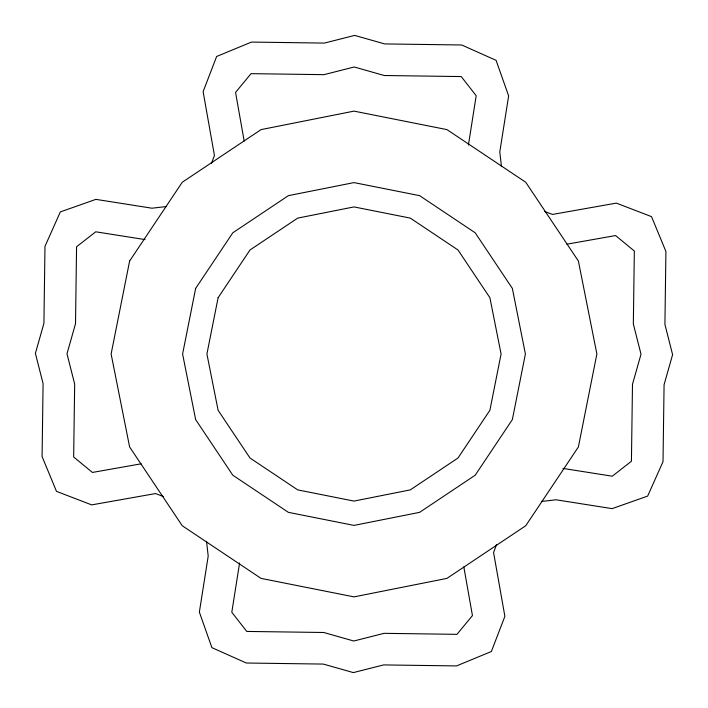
<?xml version="1.0" encoding="UTF-8"?>
<svg xmlns="http://www.w3.org/2000/svg" width="708" height="708" viewBox="0 0 708 708"><rect width="100%" height="100%" fill="white"/><g stroke="black" fill="none" stroke-linecap="round" stroke-linejoin="round"><path stroke-width="1.06" d="M239.587 562.957L231.799 612.261L246.756 631.43L323.742 632.492L353.779 641.014L384.046 633.333L456.97 634.341L472.448 615.588L463.82 566.904M468.413 145.043L476.201 95.739L461.244 76.57L384.258 75.508L354.221 66.986L323.954 74.667L251.03 73.659L235.552 92.412L244.18 141.096M211.435 163.504L214.436 155.503L203.116 91.659L216.639 56.481L251.464 42.082L324.397 43.082L354.655 35.4L384.701 43.923L461.678 44.985L496.096 60.348L508.636 95.89L499.795 151.928L501.468 166.637M496.565 544.496L493.565 552.497L504.884 616.341L491.361 651.519L456.536 665.918L383.603 664.918L353.345 672.6L323.299 664.077L246.322 663.015L211.904 647.652L199.364 612.11L208.205 556.072L206.532 541.363M566.904 244.18L615.588 235.552L634.341 251.03L633.333 323.954L641.014 354.221L632.492 384.258L631.43 461.244L612.261 476.201L562.957 468.413M141.096 463.82L92.412 472.448L73.659 456.97L74.667 384.046L66.986 353.779L75.508 323.742L76.57 246.756L95.739 231.799L145.043 239.587M166.637 206.532L151.928 208.205L95.89 199.364L60.348 211.904L44.985 246.322L43.923 323.299L35.4 353.345L43.082 383.603L42.082 456.536L56.481 491.361L91.659 504.884L155.503 493.565L163.504 496.565M541.363 501.468L556.072 499.795L612.11 508.636L647.652 496.096L663.015 461.678L664.077 384.701L672.6 354.655L664.918 324.397L665.918 251.464L651.519 216.639L616.341 203.116L552.497 214.436L544.496 211.435M129.608 261.057L111.121 354L129.608 446.943L182.257 525.743L261.057 578.392L354 596.879L446.943 578.392L525.743 525.743L578.392 446.943L596.879 354L578.392 261.057L525.743 182.257L446.943 129.608L354 111.121L261.057 129.608L182.257 182.257L129.608 261.057M195.647 288.404L182.602 354L195.647 419.596L232.799 475.201L288.404 512.353L354 525.398L419.596 512.353L475.201 475.201L512.353 419.596L525.398 354L512.353 288.404L475.201 232.799L419.596 195.647L354 182.602L288.404 195.647L232.799 232.799L195.647 288.404M218.108 297.714L206.913 354L218.108 410.286L249.995 458.005L297.714 489.892L354 501.087L410.286 489.892L458.005 458.005L489.892 410.286L501.087 354L489.892 297.714L458.005 249.995L410.286 218.108L354 206.913L297.714 218.108L249.995 249.995L218.108 297.714"/></g></svg>
